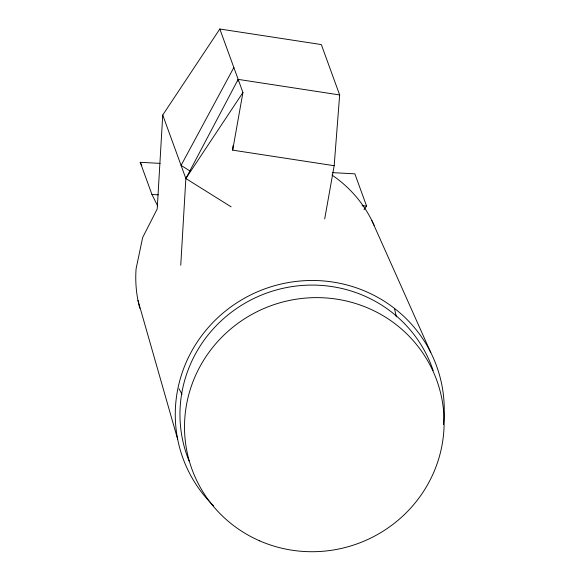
<?xml version="1.0" encoding="UTF-8"?>
<svg xmlns="http://www.w3.org/2000/svg" width="580" height="580" viewBox="0 0 580 580"><rect width="100%" height="100%" fill="white"/><g stroke="black" fill="none" stroke-linecap="round" stroke-linejoin="round"><path stroke-width="0.87" d="M324.699 218.928L334.174 165.713L339.655 94.946L321.32 44.566L219.82 29L162.741 115.021L157.209 208.952L142.651 237.568L136.09 268.772A124.642 121.198 -20 0 0 139.816 308.335M180.75 265.227L185.854 178.524L162.741 115.021M334.174 165.713L232.674 150.147L233.022 145.667M238.018 81.171L238.162 79.38L339.655 94.946M232.674 150.147L242.933 92.495L219.82 29M231.123 206.835L185.854 178.524L238.162 79.38M233.849 67.526L181.076 165.401L190.283 171.165M185.854 178.524L242.933 92.495M364.008 209.75L366.567 206.016L354.851 173.833L332.311 172.623M157.6 205.827L151.946 194.488L140.229 162.306L160.073 163.371M151.946 194.488L158.26 194.829M362.058 205.777L366.567 206.016M179.039 388.738L181.997 394.335M140.229 162.306L141.846 165.547M371.831 220.48L430.824 352.647M137.975 300.425L177.654 439.198M394.588 308.836L396.299 316.796M331.992 175.059A124.642 121.198 -20 0 1 374.136 225.374M213.462 505.716A134.93 131.203 -20 0 1 266.176 288.376A134.93 131.203 -20 0 1 443.41 424.589M189.152 461.223A130.225 126.621 -20 0 1 265.604 293.458A130.225 126.621 -20 0 1 433.159 370.54M259.651 540.85A130.225 126.621 -20 0 0 443.62 411.126A130.225 126.621 -20 0 0 239.707 322.045A130.225 126.621 -20 0 0 259.651 540.85"/></g></svg>
